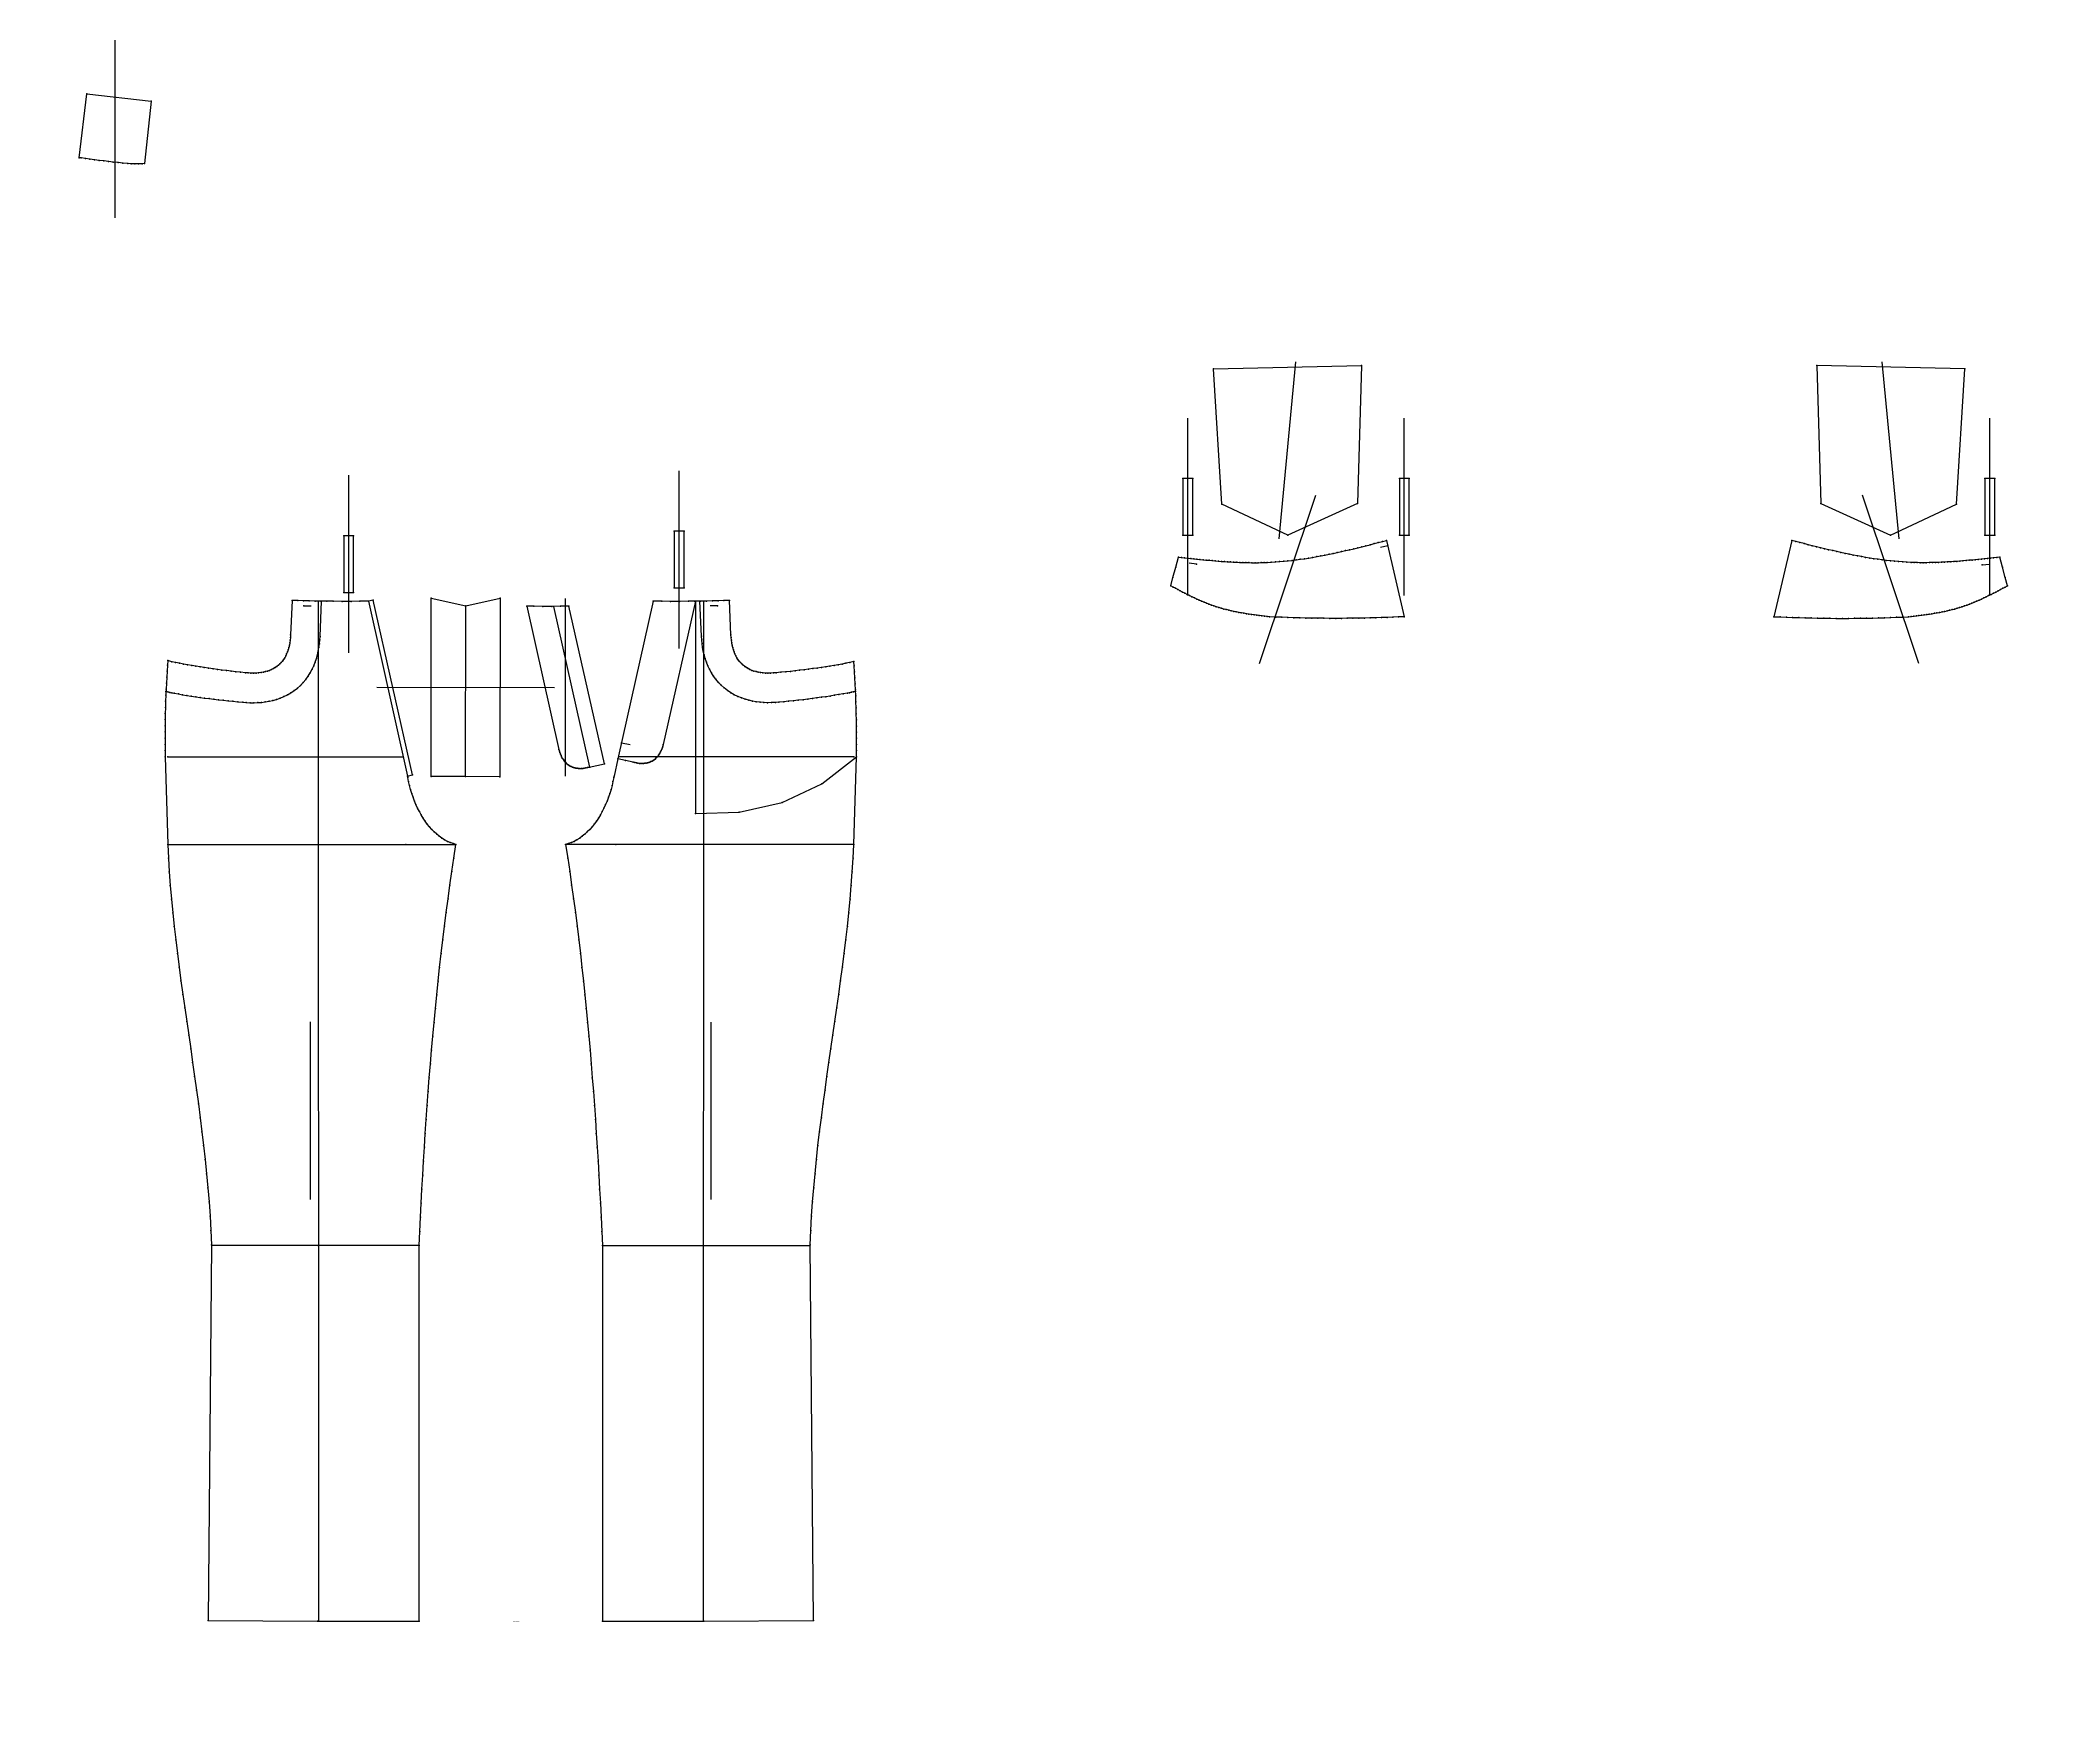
# Model space of a CAD drawing. Extents: x -479 to 1552, y -102 to 1602.
import ezdxf

# ---------------------------------------------------------------- set-up
doc = ezdxf.new("R2010")
doc.units = 0

# ---------------------------------------------------------------- blocks, each defined once
blk = doc.blocks.new('Pattern2D_5036_M')
at = {"layer": '1'}
blk.add_lwpolyline([(1414.69751, 1017.883789), (1417.323486, 1018.213867), (1419.948486, 1018.546021), (1422.571777, 1018.882385), (1425.192749, 1019.225098), (1427.810791, 1019.576416), (1430.425171, 1019.938416), (1433.035278, 1020.313293), (1435.640381, 1020.703247), (1438.23999, 1021.110413), (1440.833252, 1021.536926), (1443.419678, 1021.985046), (1445.998535, 1022.456848), (1448.569092, 1022.954529), (1451.130859, 1023.480225), (1453.682983, 1024.036133), (1456.224976, 1024.624512), (1458.756104, 1025.247314), (1461.275635, 1025.906982), (1463.783081, 1026.605347), (1466.27771, 1027.344849), (1468.758789, 1028.127563), (1471.279541, 1028.973389), (1473.785522, 1029.86377), (1476.277588, 1030.796509), (1478.756836, 1031.768799), (1481.223755, 1032.778442), (1483.679443, 1033.822876), (1486.124634, 1034.899536), (1488.560181, 1036.005981), (1490.986816, 1037.139771), (1493.405518, 1038.298462), (1495.817139, 1039.479614), (1498.222412, 1040.680542), (1500.622192, 1041.899048), (1503.017334, 1043.132446), (1505.408691, 1044.378418), (1507.797119, 1045.634399), (1510.18335, 1046.897827), (1512.568359, 1048.166504), (1514.952881, 1049.437622), (1512.706787, 1057.973145), (1509.93457, 1068.223389), (1507.067627, 1078.537598), (1503.958008, 1078.192139), (1500.848755, 1077.847778), (1497.739868, 1077.505737), (1494.63147, 1077.166992), (1491.52356, 1076.832764), (1488.41626, 1076.504272), (1485.309448, 1076.182373), (1482.203369, 1075.86853), (1479.0979, 1075.563599), (1475.993164, 1075.268921), (1472.889282, 1074.985474), (1469.786255, 1074.714478), (1466.68396, 1074.457031), (1463.582764, 1074.214233), (1460.482422, 1073.987305), (1457.383179, 1073.777344), (1454.284912, 1073.585327), (1451.187866, 1073.412598), (1448.091919, 1073.260254), (1444.99707, 1073.129272), (1441.903687, 1073.020874), (1438.811523, 1072.936279), (1435.720581, 1072.876465), (1432.631226, 1072.842651), (1429.543213, 1072.83606), (1426.456665, 1072.857544), (1423.371826, 1072.908569), (1420.288452, 1072.98999), (1417.206665, 1073.103027), (1413.001831, 1073.309692), (1408.800903, 1073.575317), (1404.603882, 1073.897827), (1400.410522, 1074.275024), (1396.220703, 1074.704834), (1392.03418, 1075.185181), (1387.85083, 1075.713989), (1383.670532, 1076.289185), (1379.493164, 1076.908447), (1375.318481, 1077.569824), (1371.146362, 1078.271362), (1366.976685, 1079.01062), (1362.809204, 1079.785767), (1358.643921, 1080.594604), (1354.480469, 1081.435059), (1350.318848, 1082.304932), (1346.158813, 1083.202148), (1342.000244, 1084.124634), (1337.843018, 1085.070435), (1333.68689, 1086.037109), (1329.531738, 1087.022827), (1325.377441, 1088.025391), (1321.223877, 1089.042725), (1317.070801, 1090.072754), (1312.918091, 1091.113281), (1308.765503, 1092.162231), (1304.613037, 1093.217529), (1300.460449, 1094.276978), (1296.307617, 1095.338623), (1278.221924, 1018.051392), (1284.532593, 1017.828613), (1290.841797, 1017.609436), (1297.150024, 1017.397583), (1303.45752, 1017.196655), (1309.764526, 1017.010254), (1316.071411, 1016.842163), (1322.378418, 1016.695923), (1328.686035, 1016.575195), (1334.994263, 1016.483643), (1341.303711, 1016.424866), (1347.614502, 1016.402588), (1353.715088, 1016.41803), (1359.814331, 1016.467468), (1365.912598, 1016.547607), (1372.010132, 1016.655029), (1378.1073, 1016.786255), (1384.204224, 1016.937988), (1390.301392, 1017.106689), (1396.399048, 1017.289063), (1402.497437, 1017.481628), (1408.596802, 1017.680969)], close=True, dxfattribs=at)
at = {"layer": '2'}
for p in [(1296.307617, 1095.338623), (1507.067627, 1078.537598), (1489.146729, 1070.536987), (1514.952881, 1049.437622), (1278.221924, 1018.051392), (1414.69751, 1017.883789)]:
    blk.add_point(p, dxfattribs=at)
at = {"layer": '3'}
for p in [(1300.460449, 1094.276978), (1304.613037, 1093.217529), (1308.765503, 1092.162231), (1312.918091, 1091.113281), (1317.070801, 1090.072754), (1321.223877, 1089.042725), (1325.377441, 1088.025391), (1329.531738, 1087.022827), (1333.68689, 1086.037109), (1337.843018, 1085.070435), (1342.000244, 1084.124634), (1346.158813, 1083.202148), (1350.318848, 1082.304932), (1354.480469, 1081.435059), (1358.643921, 1080.594604), (1362.809204, 1079.785767), (1366.976685, 1079.01062), (1371.146362, 1078.271362), (1375.318481, 1077.569824), (1379.493164, 1076.908447), (1383.670532, 1076.289185), (1488.41626, 1076.504272), (1491.52356, 1076.832764), (1494.63147, 1077.166992), (1497.739868, 1077.505737), (1500.848755, 1077.847778), (1503.958008, 1078.192139), (1387.85083, 1075.713989), (1392.03418, 1075.185181), (1396.220703, 1074.704834), (1400.410522, 1074.275024), (1404.603882, 1073.897827), (1408.800903, 1073.575317), (1413.001831, 1073.309692), (1417.206665, 1073.103027), (1420.288452, 1072.98999), (1423.371826, 1072.908569), (1426.456665, 1072.857544), (1429.543213, 1072.83606), (1432.631226, 1072.842651), (1435.720581, 1072.876465), (1438.811523, 1072.936279), (1441.903687, 1073.020874), (1444.99707, 1073.129272), (1448.091919, 1073.260254), (1451.187866, 1073.412598), (1454.284912, 1073.585327), (1457.383179, 1073.777344), (1460.482422, 1073.987305), (1463.582764, 1074.214233), (1466.68396, 1074.457031), (1469.786255, 1074.714478), (1472.889282, 1074.985474), (1475.993164, 1075.268921), (1479.0979, 1075.563599), (1482.203369, 1075.86853), (1485.309448, 1076.182373), (1509.93457, 1068.223389), (1512.706787, 1057.973145), (1488.560181, 1036.005981), (1490.986816, 1037.139771), (1493.405518, 1038.298462), (1495.817139, 1039.479614), (1498.222412, 1040.680542), (1500.622192, 1041.899048), (1503.017334, 1043.132446), (1505.408691, 1044.378418), (1507.797119, 1045.634399), (1510.18335, 1046.897827), (1512.568359, 1048.166504), (1284.532593, 1017.828613), (1290.841797, 1017.609436), (1297.150024, 1017.397583), (1303.45752, 1017.196655), (1309.764526, 1017.010254), (1316.071411, 1016.842163), (1322.378418, 1016.695923), (1328.686035, 1016.575195), (1334.994263, 1016.483643), (1341.303711, 1016.424866), (1347.614502, 1016.402588), (1353.715088, 1016.41803), (1359.814331, 1016.467468), (1365.912598, 1016.547607), (1372.010132, 1016.655029), (1378.1073, 1016.786255), (1384.204224, 1016.937988), (1390.301392, 1017.106689), (1396.399048, 1017.289063), (1402.497437, 1017.481628), (1408.596802, 1017.680969), (1417.323486, 1018.213867), (1419.948486, 1018.546021), (1422.571777, 1018.882385), (1425.192749, 1019.225098), (1427.810791, 1019.576416), (1430.425171, 1019.938416), (1433.035278, 1020.313293), (1435.640381, 1020.703247), (1438.23999, 1021.110413), (1440.833252, 1021.536926), (1443.419678, 1021.985046), (1445.998535, 1022.456848), (1448.569092, 1022.954529), (1451.130859, 1023.480225), (1453.682983, 1024.036133), (1456.224976, 1024.624512), (1458.756104, 1025.247314), (1461.275635, 1025.906982), (1463.783081, 1026.605347), (1466.27771, 1027.344849), (1468.758789, 1028.127563), (1471.279541, 1028.973389), (1473.785522, 1029.86377), (1476.277588, 1030.796509), (1478.756836, 1031.768799), (1481.223755, 1032.778442), (1483.679443, 1033.822876), (1486.124634, 1034.899536)]:
    blk.add_point(p, dxfattribs=at)
at = {"layer": '7'}
blk.add_line((1425.136841, 970.518799), (1368.037964, 1141.222412), dxfattribs=at)
at = {"layer": '8'}
blk.add_lwpolyline([(1489.146729, 1070.536987), (1496.587402, 1071.478638)], dxfattribs=at)
blk = doc.blocks.new('Pattern2D_2093475_M')
at = {"layer": '1'}
blk.add_lwpolyline([(14.425079, 1028.709229), (46.96167, 883.612793), (47.425476, 881.98175), (47.931335, 880.422607), (48.479218, 878.935425), (49.069153, 877.520203), (49.701126, 876.17688), (50.375137, 874.905396), (51.091202, 873.705933), (51.849304, 872.578369), (52.649445, 871.522705), (53.491623, 870.539063), (54.375854, 869.627258), (55.302124, 868.787354), (56.270424, 868.01947), (57.280777, 867.323486), (58.333176, 866.699341), (59.427612, 866.147217), (60.564087, 865.666992), (61.742607, 865.258667), (62.963165, 864.922302), (64.225769, 864.657837), (65.530418, 864.465332), (66.877106, 864.344727), (68.265839, 864.296021), (69.696609, 864.319336), (71.169418, 864.41449), (72.68428, 864.581604), (74.24118, 864.820618), (75.840118, 865.131592), (77.481094, 865.514465), (92.971405, 868.988037), (57.147949, 1028.742188), (48.496902, 1028.645508), (39.665314, 1028.596924), (30.632614, 1028.595703), (21.37822, 1028.641602)], close=True, dxfattribs=at)
at = {"layer": '2'}
for p in [(14.425079, 1028.709229), (21.37822, 1028.641602), (57.147949, 1028.742188), (46.96167, 883.612793), (77.481094, 865.514465), (78.334885, 865.705933), (92.971405, 868.988037)]:
    blk.add_point(p, dxfattribs=at)
at = {"layer": '3'}
for p in [(30.632614, 1028.595703), (39.665314, 1028.596924), (48.496902, 1028.645508), (47.425476, 881.98175), (47.931335, 880.422607), (48.479218, 878.935425), (49.069153, 877.520203), (49.701126, 876.17688), (50.375137, 874.905396), (51.091202, 873.705933), (51.849304, 872.578369), (52.649445, 871.522705), (53.491623, 870.539063), (54.375854, 869.627258), (55.302124, 868.787354), (56.270424, 868.01947), (57.280777, 867.323486), (58.333176, 866.699341), (59.427612, 866.147217), (60.564087, 865.666992), (61.742607, 865.258667), (62.963165, 864.922302), (64.225769, 864.657837), (65.530418, 864.465332), (66.877106, 864.344727), (68.265839, 864.296021), (69.696609, 864.319336), (71.169418, 864.41449), (72.68428, 864.581604), (74.24118, 864.820618), (75.840118, 865.131592)]:
    blk.add_point(p, dxfattribs=at)
at = {"layer": '7'}
blk.add_line((53.698242, 856.519104), (53.698242, 1036.519043), dxfattribs=at)
at = {"layer": '8'}
blk.add_lwpolyline([(78.334885, 865.705933), (41.805405, 1028.608643)], dxfattribs=at)
blk = doc.blocks.new('Pattern2D_2097774_M')
at = {"layer": '1'}
blk.add_lwpolyline([(-82.683167, 856.089722), (-82.382996, 1037.064453), (-47.471359, 1028.989746), (-12.533127, 1036.948608), (-12.833298, 855.973877), (-47.75824, 856.031799)], close=True, dxfattribs=at)
at = {"layer": '2'}
for p in [(-82.382996, 1037.064453), (-12.533127, 1036.948608), (-47.471359, 1028.989746), (-82.683167, 856.089722), (-47.75824, 856.031799), (-47.75824, 856.031799), (-12.833298, 855.973877)]:
    blk.add_point(p, dxfattribs=at)
at = {"layer": '7'}
blk.add_line((-137.608032, 946.668213), (42.391731, 946.370117), dxfattribs=at)
at = {"layer": '8'}
blk.add_lwpolyline([(-47.75824, 856.031799), (-47.471359, 1028.989624)], dxfattribs=at)
blk = doc.blocks.new('Pattern2D_5029_M')
at = {"layer": '1'}
blk.add_lwpolyline([(264.300598, 961.098206), (261.50647, 960.975098), (258.806061, 960.956116), (256.199341, 961.04126), (253.686295, 961.230469), (251.266937, 961.523804), (248.941284, 961.921265), (246.709305, 962.422729), (244.571014, 963.02832), (242.526413, 963.738159), (240.5755, 964.552002), (238.718262, 965.469849), (236.954727, 966.492004), (235.284866, 967.618042), (233.70871, 968.848328), (232.226227, 970.182739), (230.837433, 971.621216), (229.542328, 973.163757), (228.340912, 974.810425), (227.233185, 976.561157), (226.219147, 978.416016), (225.298798, 980.375), (224.472137, 982.43811), (223.739151, 984.605286), (223.099854, 986.876587), (222.55426, 989.251953), (222.102341, 991.731445), (221.74411, 994.315063), (221.479584, 997.002747), (221.308716, 999.794556), (219.787216, 1034.686279), (214.070618, 1034.462891), (208.293213, 1034.26709), (202.44928, 1034.098389), (196.533142, 1033.957764), (190.539093, 1033.844482), (184.461441, 1033.759033), (178.294479, 1033.701416), (169.040085, 1033.655518), (160.007385, 1033.656738), (151.175797, 1033.705322), (142.524734, 1033.802002), (106.701279, 874.047852), (102.78949, 856.603333), (102.553238, 855.150513), (101.742081, 851.029419), (100.799942, 846.95752), (99.730209, 842.943604), (98.536102, 838.996216), (97.221054, 835.124023), (95.788422, 831.335632), (94.241501, 827.639648), (92.583649, 824.044739), (90.818222, 820.559448), (88.948532, 817.192505), (86.977936, 813.952637), (84.909775, 810.848145), (82.747421, 807.887939), (80.494125, 805.080566), (78.153351, 802.43457), (75.728348, 799.95874), (73.222473, 797.661621), (70.639084, 795.551819), (67.981537, 793.637939), (65.253189, 791.928711), (62.457291, 790.432617), (59.597321, 789.158447), (56.676498, 788.114746), (53.698212, 787.310059), (55.821198, 773.533447), (57.869904, 759.741516), (59.845978, 745.934143), (61.750977, 732.111084), (63.586548, 718.272095), (65.354294, 704.417175), (67.055786, 690.545898), (68.692673, 676.658264), (70.266434, 662.754089), (71.778748, 648.833008), (73.231262, 634.894897), (74.625458, 620.939697), (75.963028, 606.967041), (77.245514, 592.976868), (78.474548, 578.968872), (79.651718, 564.942932), (80.778549, 550.898926), (81.85672, 536.836487), (82.887787, 522.755554), (83.873337, 508.655853), (84.815018, 494.537323), (85.714325, 480.399658), (86.572922, 466.242615), (87.392395, 452.066193), (88.174286, 437.870056), (88.920242, 423.654053), (89.631805, 409.41803), (90.310623, 395.161682), (90.95816, 380.884949), (90.959198, 0.033752), (193.956177, 0), (304.953522, 0.904236), (301.46344, 381.443787), (302.120667, 396.03302), (302.963806, 410.545105), (303.979156, 424.983856), (305.152924, 439.353149), (306.471375, 453.656738), (307.920837, 467.898499), (309.487427, 482.082306), (311.157532, 496.211945), (312.917419, 510.29126), (314.753265, 524.324097), (316.651337, 538.31427), (318.597961, 552.265625), (320.579346, 566.181946), (322.581726, 580.067139), (324.591461, 593.925049), (326.594727, 607.759521), (328.577759, 621.57428), (330.526917, 635.373169), (332.428375, 649.160156), (334.268402, 662.939026), (336.033325, 676.713501), (337.70929, 690.487549), (339.282715, 704.265015), (340.739685, 718.049561), (342.066559, 731.845154), (343.249603, 745.65564), (344.275024, 759.484802), (345.129089, 773.336487), (345.798126, 787.2146), (348.367218, 876.114502), (348.467773, 882.374268), (348.530823, 888.620239), (348.556671, 894.851318), (348.545776, 901.066772), (348.498596, 907.265686), (348.415588, 913.447388), (348.297119, 919.610596), (348.143616, 925.754639), (347.955566, 931.878845), (347.733215, 937.981995), (347.477234, 944.063354), (347.187866, 950.122192), (346.865601, 956.157349), (346.510803, 962.168091), (346.123962, 968.153564), (345.798126, 972.793213), (341.772766, 971.678955), (337.834625, 970.904785), (333.852112, 970.154358), (329.808533, 969.424561), (325.711121, 968.716003), (321.56073, 968.028809), (317.346008, 967.361328), (313.080444, 966.715088), (308.751465, 966.088379), (304.363892, 965.481812), (299.914673, 964.894836), (295.404755, 964.327454), (290.832855, 963.779846), (286.199951, 963.251831), (281.505066, 962.743652), (276.737122, 962.253845), (271.913452, 961.784546), (267.032227, 961.335449)], close=True, dxfattribs=at)
at = {"layer": '2'}
for p in [(142.524734, 1033.802002), (178.294479, 1033.701416), (185.247849, 1033.770142), (185.247849, 1033.770142), (193.478928, 1033.907959), (207.66452, 1029.060791), (219.787216, 1034.686279), (191.376633, 998.226135), (221.308716, 999.794556), (264.300598, 961.098206), (345.798126, 972.793213), (347.552734, 942.269531), (106.701279, 874.047852), (110.380417, 890.454895), (152.711029, 888.672607), (345.827209, 876.114502), (345.827209, 876.114502), (348.367218, 876.114502), (102.78949, 856.603333), (313.391235, 848.669861), (185.247849, 818.595947), (229.720947, 820.118835), (273.120422, 829.838013), (53.698212, 787.310059), (104.498184, 787.293457), (345.798126, 787.2146), (345.798126, 787.2146), (345.798126, 787.2146), (90.957581, 380.89801), (90.95816, 380.884949), (193.265182, 380.864502), (301.46344, 381.443787), (90.959198, 0.033752), (193.956177, 0), (304.953522, 0.904236)]:
    blk.add_point(p, dxfattribs=at)
at = {"layer": '3'}
for p in [(151.175797, 1033.705322), (160.007385, 1033.656738), (169.040085, 1033.655518), (184.461441, 1033.759033), (190.539093, 1033.844482), (196.533142, 1033.957764), (202.44928, 1034.098389), (208.293213, 1034.26709), (214.070618, 1034.462891), (221.479584, 997.002747), (191.597412, 994.61853), (191.974487, 990.787476), (192.501862, 986.984009), (193.190308, 983.206787), (194.05159, 979.457031), (195.098511, 975.737549), (221.74411, 994.315063), (222.102341, 991.731445), (222.55426, 989.251953), (223.099854, 986.876587), (223.739151, 984.605286), (224.472137, 982.43811), (225.298798, 980.375), (226.219147, 978.416016), (227.233185, 976.561157), (228.340912, 974.810425), (196.34404, 972.054932), (197.801147, 968.418457), (199.481186, 964.842529), (201.3936, 961.34436), (203.543411, 957.946533), (205.931412, 954.673523), (229.542328, 973.163757), (230.837433, 971.621216), (232.226227, 970.182739), (233.70871, 968.848328), (235.284866, 967.618042), (236.954727, 966.492004), (238.718262, 965.469849), (240.5755, 964.552002), (242.526413, 963.738159), (244.571014, 963.02832), (246.709305, 962.422729), (248.941284, 961.921265), (251.266937, 961.523804), (253.686295, 961.230469), (256.199341, 961.04126), (258.806061, 960.956116), (261.50647, 960.975098), (267.032227, 961.335449), (271.913452, 961.784546), (276.737122, 962.253845), (281.505066, 962.743652), (286.199951, 963.251831), (290.832855, 963.779846), (295.404755, 964.327454), (299.914673, 964.894836), (304.363892, 965.481812), (308.751465, 966.088379), (313.080444, 966.715088), (317.346008, 967.361328), (321.56073, 968.028809), (325.711121, 968.716003), (329.808533, 969.424561), (333.852112, 970.154358), (337.834625, 970.904785), (341.772766, 971.678955), (346.123962, 968.153564), (346.510803, 962.168091), (346.865601, 956.157349), (208.552231, 951.552002), (211.393524, 948.609009), (214.438568, 945.868164), (217.663895, 943.350708), (221.042648, 941.072205), (224.548218, 939.040405), (228.153442, 937.258667), (231.831924, 935.72406), (235.565628, 934.427979), (299.058899, 934.578918), (303.747345, 935.168762), (308.375793, 935.779419), (312.951904, 936.412048), (317.467773, 937.065796), (321.93161, 937.742065), (326.354919, 938.442566), (330.710022, 939.163635), (335.025604, 939.909912), (339.289948, 940.679565), (341.468445, 941.090088), (343.498596, 941.472656), (345.525665, 941.871094), (347.187866, 950.122192), (347.477234, 944.063354), (347.733215, 937.981995), (239.334641, 933.360474), (243.12706, 932.508362), (246.936676, 931.8573), (250.756393, 931.394287), (254.583527, 931.106079), (258.42157, 930.980713), (262.271912, 931.007751), (266.257019, 931.18335), (269.705292, 931.482788), (274.738403, 931.945923), (279.720215, 932.430542), (284.647644, 932.936707), (289.507813, 933.46283), (294.310608, 934.010193), (347.955566, 931.878845), (348.143616, 925.754639), (348.297119, 919.610596), (348.415588, 913.447388), (348.498596, 907.265686), (348.545776, 901.066772), (348.556671, 894.851318), (144.370575, 873.84729), (145.29686, 874.687012), (146.181076, 875.598877), (147.023254, 876.582581), (147.823395, 877.638184), (148.581497, 878.765747), (149.297546, 879.965271), (149.971573, 881.236633), (150.603546, 882.579956), (151.193481, 883.995239), (151.741364, 885.482483), (152.247223, 887.041626), (348.467773, 882.374268), (348.530823, 888.620239), (102.553238, 855.150513), (114.456337, 872.354858), (122.191605, 870.574341), (123.832581, 870.191467), (125.431534, 869.880493), (126.988419, 869.641479), (128.503281, 869.474365), (129.976089, 869.37915), (131.40686, 869.355896), (132.795593, 869.404541), (134.142288, 869.525146), (135.44693, 869.717712), (136.709534, 869.982178), (137.930099, 870.318481), (139.108612, 870.726868), (140.245087, 871.207031), (141.339523, 871.759216), (142.391922, 872.383301), (143.402283, 873.079346), (97.221054, 835.124023), (98.536102, 838.996216), (99.730209, 842.943604), (100.799942, 846.95752), (101.742081, 851.029419), (86.977936, 813.952637), (88.948532, 817.192505), (90.818222, 820.559448), (92.583649, 824.044739), (94.241501, 827.639648), (95.788422, 831.335632), (67.981537, 793.637939), (70.639084, 795.551819), (73.222473, 797.661621), (75.728348, 799.95874), (78.153351, 802.43457), (80.494125, 805.080566), (82.747421, 807.887939), (84.909775, 810.848145), (55.821198, 773.533447), (56.676498, 788.114746), (59.597321, 789.158447), (62.457291, 790.432617), (65.253189, 791.928711), (345.129089, 773.336487), (57.869904, 759.741516), (344.275024, 759.484802), (59.845978, 745.934143), (61.750977, 732.111084), (342.066559, 731.845154), (343.249603, 745.65564), (63.586548, 718.272095), (340.739685, 718.049561), (65.354294, 704.417175), (67.055786, 690.545898), (337.70929, 690.487549), (339.282715, 704.265015), (68.692673, 676.658264), (336.033325, 676.713501), (70.266434, 662.754089), (334.268402, 662.939026), (71.778748, 648.833008), (73.231262, 634.894897), (330.526917, 635.373169), (332.428375, 649.160156), (74.625458, 620.939697), (328.577759, 621.57428), (75.963028, 606.967041), (77.245514, 592.976868), (324.591461, 593.925049), (326.594727, 607.759521), (78.474548, 578.968872), (322.581726, 580.067139), (79.651718, 564.942932), (80.778549, 550.898926), (318.597961, 552.265625), (320.579346, 566.181946), (81.85672, 536.836487), (316.651337, 538.31427), (82.887787, 522.755554), (83.873337, 508.655853), (312.917419, 510.29126), (314.753265, 524.324097), (84.815018, 494.537323), (311.157532, 496.211945), (85.714325, 480.399658), (307.920837, 467.898499), (309.487427, 482.082306), (86.572922, 466.242615), (87.392395, 452.066193), (306.471375, 453.656738), (88.174286, 437.870056), (305.152924, 439.353149), (88.920242, 423.654053), (89.631805, 409.41803), (302.963806, 410.545105), (303.979156, 424.983856), (90.310623, 395.161682), (302.120667, 396.03302)]:
    blk.add_point(p, dxfattribs=at)
at = {"layer": '7'}
blk.add_line((201.097977, 427.34314), (201.156906, 607.34314), dxfattribs=at)
at = {"layer": '8'}
for points in [[(185.247849, 1033.770142), (152.711029, 888.672607), (152.247223, 887.041626), (151.741364, 885.482483), (151.193481, 883.995239), (150.603546, 882.579956), (149.971573, 881.236633), (149.297546, 879.965271), (148.581497, 878.765747), (147.823395, 877.638184), (147.023254, 876.582581), (146.181076, 875.598877), (145.29686, 874.687012), (144.370575, 873.84729), (143.402283, 873.079346), (142.391922, 872.383301), (141.339523, 871.759216), (140.245087, 871.207031), (139.108612, 870.726868), (137.930099, 870.318481), (136.709534, 869.982178), (135.44693, 869.717712), (134.142288, 869.525146), (132.795593, 869.404541), (131.40686, 869.355896), (129.976089, 869.37915), (128.503281, 869.474365), (126.988419, 869.641479), (125.431534, 869.880493), (123.832581, 870.191467), (122.191605, 870.574341), (114.456337, 872.354858), (106.701279, 874.047852)], [(185.247849, 1033.770142), (185.247849, 818.595947), (229.720947, 820.118835), (273.120422, 829.838013), (313.391235, 848.669861), (348.367218, 876.114502)], [(347.552734, 942.269531), (345.525665, 941.871094), (343.498596, 941.472656), (341.468445, 941.090088), (339.289948, 940.679565), (335.025604, 939.909912), (330.710022, 939.163635), (326.354919, 938.442566), (321.93161, 937.742065), (317.467773, 937.065796), (312.951904, 936.412048), (308.375793, 935.779419), (303.747345, 935.168762), (299.058899, 934.578918), (294.310608, 934.010193), (289.507813, 933.46283), (284.647644, 932.936707), (279.720215, 932.430542), (274.738403, 931.945923), (269.705292, 931.482788), (266.257019, 931.18335), (262.271912, 931.007751), (258.42157, 930.980713), (254.583527, 931.106079), (250.756393, 931.394287), (246.936676, 931.8573), (243.12706, 932.508362), (239.334641, 933.360474), (235.565628, 934.427979), (231.831924, 935.72406), (228.153442, 937.258667), (224.548218, 939.040405), (221.042648, 941.072205), (217.663895, 943.350708), (214.438568, 945.868164), (211.393524, 948.609009), (208.552231, 951.552002), (205.931412, 954.673523), (203.543411, 957.946533), (201.3936, 961.34436), (199.481186, 964.842529), (197.801147, 968.418457), (196.34404, 972.054932), (195.098511, 975.737549), (194.05159, 979.457031), (193.190308, 983.206787), (192.501862, 986.984009), (191.974487, 990.787476), (191.597412, 994.61853), (191.376633, 998.226135), (189.825745, 1033.834473)], [(193.478928, 1033.907959), (193.140518, 0.000305)], [(207.66452, 1029.060791), (200.164536, 1029.042725)], [(345.827209, 876.114502), (107.182236, 876.192627)], [(345.827209, 876.114502), (107.182236, 876.192627)], [(110.380417, 890.454895), (119.172852, 888.672607)], [(345.798126, 787.2146), (53.698212, 787.310059)], [(345.798126, 787.2146), (104.498184, 787.293457), (53.698212, 787.310059)], [(90.957581, 380.89801), (193.265182, 380.864502), (301.469055, 380.829041)]]:
    blk.add_lwpolyline(points, dxfattribs=at)
blk = doc.blocks.new('Pattern2D_5030_M')
at = {"layer": '1'}
blk.add_lwpolyline([(-349.465729, 973.625671), (-349.791534, 968.945923), (-350.178436, 962.908752), (-350.533234, 956.84613), (-350.855438, 950.758911), (-351.144806, 944.647888), (-351.400848, 938.51416), (-351.623199, 932.358398), (-351.811249, 926.181519), (-351.964752, 919.984558), (-352.083221, 913.768311), (-352.166168, 907.533447), (-352.213348, 901.281189), (-352.224274, 895.012329), (-352.198395, 888.727661), (-352.135406, 882.427979), (-352.034821, 876.114441), (-349.465729, 787.214478), (-348.796722, 773.336365), (-347.942657, 759.484741), (-346.917206, 745.655518), (-345.734161, 731.845093), (-344.407257, 718.049438), (-342.950287, 704.264893), (-341.376862, 690.487427), (-339.700897, 676.713379), (-337.936005, 662.938904), (-336.095978, 649.160095), (-334.194489, 635.373108), (-332.245392, 621.574158), (-330.262299, 607.759399), (-328.259064, 593.924988), (-326.249359, 580.067078), (-324.246918, 566.181885), (-322.265533, 552.265503), (-320.318939, 538.314148), (-318.420868, 524.323975), (-316.584991, 510.291168), (-314.825165, 496.211884), (-313.155029, 482.082245), (-311.588409, 467.898438), (-310.138977, 453.656647), (-308.820526, 439.353058), (-307.646759, 424.983765), (-306.631409, 410.545013), (-305.788239, 396.032959), (-305.131012, 381.443665), (-308.621124, 0.904236), (-197.623749, 0.000061), (-94.626801, 0.033752), (-94.625763, 380.884888), (-93.97821, 395.161621), (-93.299408, 409.417938), (-92.58783, 423.653992), (-91.841888, 437.869965), (-91.059967, 452.066101), (-90.240509, 466.242554), (-89.381897, 480.399567), (-88.482605, 494.537231), (-87.540924, 508.655762), (-86.555389, 522.755432), (-85.524292, 536.836426), (-84.446136, 550.898804), (-83.319305, 564.942871), (-82.14212, 578.968811), (-80.913086, 592.976807), (-79.630615, 606.96698), (-78.29303, 620.939575), (-76.898834, 634.894836), (-75.44632, 648.832886), (-73.934021, 662.754028), (-72.36026, 676.658203), (-70.723358, 690.545837), (-69.021881, 704.417114), (-67.25412, 718.271973), (-65.418549, 732.110962), (-63.51358, 745.934082), (-61.537491, 759.741455), (-59.488785, 773.533386), (-57.365829, 787.309998), (-60.344086, 788.114624), (-63.264923, 789.158386), (-66.124878, 790.432556), (-68.920776, 791.92865), (-71.649139, 793.637878), (-74.306671, 795.551758), (-76.890045, 797.66156), (-79.395935, 799.958679), (-81.820953, 802.434509), (-84.161713, 805.080505), (-86.415009, 807.887878), (-88.577362, 810.848083), (-90.645508, 813.952515), (-92.616119, 817.192444), (-94.485809, 820.559387), (-96.251251, 824.044678), (-97.909088, 827.639587), (-99.456024, 831.335571), (-100.888641, 835.123962), (-102.203705, 838.996155), (-103.397797, 842.943542), (-104.467529, 846.957458), (-105.409668, 851.029358), (-106.220825, 855.150452), (-106.457123, 856.603271), (-101.600708, 857.797607), (-141.313538, 1034.895996), (-146.192352, 1033.802002), (-154.843384, 1033.7052), (-163.674957, 1033.656738), (-172.707672, 1033.655518), (-181.962097, 1033.701294), (-188.129028, 1033.759033), (-194.206696, 1033.844482), (-200.200745, 1033.95752), (-206.116882, 1034.098511), (-211.960785, 1034.266846), (-217.73822, 1034.462891), (-223.454803, 1034.686279), (-224.976288, 999.794495), (-225.147125, 997.002686), (-225.411682, 994.315002), (-225.769928, 991.731384), (-226.221832, 989.251892), (-226.767426, 986.876465), (-227.406738, 984.605225), (-228.139709, 982.438049), (-228.96637, 980.374939), (-229.886719, 978.416016), (-230.900787, 976.561096), (-232.008484, 974.810364), (-233.20993, 973.163696), (-234.505035, 971.621155), (-235.893799, 970.182617), (-237.376312, 968.848328), (-238.952454, 967.618042), (-240.622314, 966.491943), (-242.385864, 965.469849), (-244.243073, 964.551941), (-246.194, 963.738037), (-248.238617, 963.02832), (-250.376892, 962.422729), (-252.608887, 961.921204), (-254.93454, 961.523743), (-257.353912, 961.230408), (-259.866943, 961.041199), (-262.473663, 960.956055), (-265.174103, 960.975098), (-267.968201, 961.098145), (-270.699829, 961.363037), (-275.581024, 961.861694), (-280.404694, 962.379883), (-285.172638, 962.918091), (-289.867523, 963.47406), (-294.500458, 964.049133), (-299.072357, 964.64325), (-303.582245, 965.256531), (-308.031464, 965.888855), (-312.419067, 966.540161), (-316.748047, 967.21106), (-321.01358, 967.900879), (-325.228363, 968.611511), (-329.378693, 969.341125), (-333.476105, 970.091675), (-337.519684, 970.863037), (-341.502228, 971.65448), (-345.440399, 972.469116)], close=True, dxfattribs=at)
at = {"layer": '2'}
for p in [(-223.454803, 1034.686279), (-211.50412, 1028.980591), (-197.146545, 1033.907837), (-181.962097, 1033.701294), (-146.192352, 1033.802002), (-146.192322, 1033.802002), (-141.313538, 1034.895996), (-224.976288, 999.794495), (-195.082397, 998.161743), (-349.465729, 973.625671), (-267.968201, 961.098145), (-351.258575, 942.205139), (-352.034821, 876.114441), (-349.494781, 876.114441), (-349.494781, 876.114441), (-106.457123, 856.603271), (-101.600708, 857.797607), (-349.465729, 787.214478), (-349.465729, 787.214478), (-349.465729, 787.214478), (-108.165771, 787.293396), (-57.365829, 787.309998), (-305.131012, 381.443665), (-196.93277, 380.86441), (-94.625763, 380.884888), (-94.625153, 380.897888), (-308.621124, 0.904236), (-197.623749, 0.000061), (-94.626801, 0.033752)]:
    blk.add_point(p, dxfattribs=at)
at = {"layer": '3'}
for p in [(-217.73822, 1034.462891), (-211.960785, 1034.266846), (-206.116882, 1034.098511), (-200.200745, 1033.95752), (-194.206696, 1033.844482), (-188.129028, 1033.759033), (-172.707672, 1033.655518), (-163.674957, 1033.656738), (-154.843384, 1033.7052), (-225.147125, 997.002686), (-232.008484, 974.810364), (-230.900787, 976.561096), (-229.886719, 978.416016), (-228.96637, 980.374939), (-228.139709, 982.438049), (-227.406738, 984.605225), (-226.767426, 986.876465), (-226.221832, 989.251892), (-225.769928, 991.731384), (-225.411682, 994.315002), (-198.80426, 975.673157), (-197.757355, 979.392639), (-196.896057, 983.142334), (-196.207642, 986.919556), (-195.680237, 990.723083), (-195.303162, 994.554077), (-350.533234, 956.84613), (-350.178436, 962.908752), (-349.791534, 968.945923), (-345.440399, 972.469116), (-341.502228, 971.65448), (-337.519684, 970.863037), (-333.476105, 970.091675), (-329.378693, 969.341125), (-325.228363, 968.611511), (-321.01358, 967.900879), (-316.748047, 967.21106), (-312.419067, 966.540161), (-308.031464, 965.888855), (-303.582245, 965.256531), (-299.072357, 964.64325), (-294.500458, 964.049133), (-289.867523, 963.47406), (-285.172638, 962.918091), (-280.404694, 962.379883), (-275.581024, 961.861694), (-270.699829, 961.363037), (-265.174103, 960.975098), (-262.473663, 960.956055), (-259.866943, 961.041199), (-257.353912, 961.230408), (-254.93454, 961.523743), (-252.608887, 961.921204), (-250.376892, 962.422729), (-248.238617, 963.02832), (-246.194, 963.738037), (-244.243073, 964.551941), (-242.385864, 965.469849), (-240.622314, 966.491943), (-238.952454, 967.618042), (-237.376312, 968.848328), (-235.893799, 970.182617), (-234.505035, 971.621155), (-233.20993, 973.163696), (-209.637177, 954.609131), (-207.249176, 957.882141), (-205.099365, 961.279907), (-203.186951, 964.778137), (-201.506927, 968.354065), (-200.049805, 971.99054), (-351.400848, 938.51416), (-351.144806, 944.647888), (-350.855438, 950.758911), (-349.231476, 941.806641), (-347.204376, 941.408203), (-345.174225, 941.025635), (-342.995758, 940.615112), (-338.731354, 939.845459), (-334.415802, 939.099243), (-330.060699, 938.378174), (-325.63736, 937.677612), (-321.173492, 937.001404), (-316.657684, 936.347656), (-312.081543, 935.715027), (-307.453125, 935.10437), (-302.764679, 934.514526), (-239.271393, 934.363525), (-235.537689, 935.659668), (-231.859222, 937.194214), (-228.253998, 938.975952), (-224.748413, 941.007813), (-221.369659, 943.286255), (-218.144348, 945.803772), (-215.099304, 948.544617), (-212.257996, 951.487549), (-351.964752, 919.984558), (-351.811249, 926.181519), (-351.623199, 932.358398), (-298.016388, 933.945801), (-293.213593, 933.398438), (-288.353394, 932.872314), (-283.425964, 932.36615), (-278.444153, 931.88147), (-273.411072, 931.418335), (-269.962769, 931.118896), (-265.977692, 930.943359), (-262.12735, 930.91626), (-258.289307, 931.041626), (-254.462158, 931.329834), (-250.642456, 931.792908), (-246.832825, 932.44397), (-243.040405, 933.296082), (-352.224274, 895.012329), (-352.213348, 901.281189), (-352.166168, 907.533447), (-352.083221, 913.768311), (-352.198395, 888.727661), (-352.135406, 882.427979), (-106.220825, 855.150452), (-105.409668, 851.029358), (-104.467529, 846.957458), (-103.397797, 842.943542), (-102.203705, 838.996155), (-100.888641, 835.123962), (-99.456024, 831.335571), (-97.909088, 827.639587), (-96.251251, 824.044678), (-94.485809, 820.559387), (-92.616119, 817.192444), (-90.645508, 813.952515), (-88.577362, 810.848083), (-86.415009, 807.887878), (-84.161713, 805.080505), (-81.820953, 802.434509), (-79.395935, 799.958679), (-76.890045, 797.66156), (-74.306671, 795.551758), (-71.649139, 793.637878), (-348.796722, 773.336365), (-68.920776, 791.92865), (-66.124878, 790.432556), (-63.264923, 789.158386), (-60.344086, 788.114624), (-59.488785, 773.533386), (-347.942657, 759.484741), (-61.537491, 759.741455), (-346.917206, 745.655518), (-345.734161, 731.845093), (-65.418549, 732.110962), (-63.51358, 745.934082), (-344.407257, 718.049438), (-67.25412, 718.271973), (-342.950287, 704.264893), (-341.376862, 690.487427), (-70.723358, 690.545837), (-69.021881, 704.417114), (-339.700897, 676.713379), (-72.36026, 676.658203), (-337.936005, 662.938904), (-73.934021, 662.754028), (-336.095978, 649.160095), (-334.194489, 635.373108), (-76.898834, 634.894836), (-75.44632, 648.832886), (-332.245392, 621.574158), (-78.29303, 620.939575), (-330.262299, 607.759399), (-328.259064, 593.924988), (-80.913086, 592.976807), (-79.630615, 606.96698), (-326.249359, 580.067078), (-82.14212, 578.968811), (-324.246918, 566.181885), (-322.265533, 552.265503), (-84.446136, 550.898804), (-83.319305, 564.942871), (-320.318939, 538.314148), (-85.524292, 536.836426), (-318.420868, 524.323975), (-316.584991, 510.291168), (-87.540924, 508.655762), (-86.555389, 522.755432), (-314.825165, 496.211884), (-88.482605, 494.537231), (-313.155029, 482.082245), (-311.588409, 467.898438), (-89.381897, 480.399567), (-310.138977, 453.656647), (-91.059967, 452.066101), (-90.240509, 466.242554), (-308.820526, 439.353058), (-91.841888, 437.869965), (-307.646759, 424.983765), (-306.631409, 410.545013), (-93.299408, 409.417938), (-92.58783, 423.653992), (-305.788239, 396.032959), (-93.97821, 395.161621)]:
    blk.add_point(p, dxfattribs=at)
at = {"layer": '7'}
blk.add_line((-204.765564, 427.447998), (-204.824524, 607.447998), dxfattribs=at)
at = {"layer": '8'}
for points in [[(-351.258575, 942.205139), (-349.231476, 941.806641), (-347.204376, 941.408203), (-345.174225, 941.025635), (-342.995758, 940.615112), (-338.731354, 939.845459), (-334.415802, 939.099243), (-330.060699, 938.378174), (-325.63736, 937.677612), (-321.173492, 937.001404), (-316.657684, 936.347656), (-312.081543, 935.715027), (-307.453125, 935.10437), (-302.764679, 934.514526), (-298.016388, 933.945801), (-293.213593, 933.398438), (-288.353394, 932.872314), (-283.425964, 932.36615), (-278.444153, 931.88147), (-273.411072, 931.418335), (-269.962769, 931.118896), (-265.977692, 930.943359), (-262.12735, 930.91626), (-258.289307, 931.041626), (-254.462158, 931.329834), (-250.642456, 931.792908), (-246.832825, 932.44397), (-243.040405, 933.296082), (-239.271393, 934.363525), (-235.537689, 935.659668), (-231.859222, 937.194214), (-228.253998, 938.975952), (-224.748413, 941.007813), (-221.369659, 943.286255), (-218.144348, 945.803772), (-215.099304, 948.544617), (-212.257996, 951.487549), (-209.637177, 954.609131), (-207.249176, 957.882141), (-205.099365, 961.279907), (-203.186951, 964.778137), (-201.506927, 968.354065), (-200.049805, 971.99054), (-198.80426, 975.673157), (-197.757355, 979.392639), (-196.896057, 983.142334), (-196.207642, 986.919556), (-195.680237, 990.723083), (-195.303162, 994.554077), (-195.082397, 998.161743), (-193.531494, 1033.770142)], [(-211.50412, 1028.980591), (-204.004135, 1028.962524)], [(-197.146545, 1033.907837), (-196.808105, 0.000305)], [(-146.192322, 1033.802002), (-106.457092, 856.603271)], [(-349.494781, 876.114441), (-110.849823, 876.192566)], [(-349.494781, 876.114441), (-110.849823, 876.192566)], [(-349.465729, 787.214478), (-57.365829, 787.309998)], [(-349.465729, 787.214478), (-108.165771, 787.293396), (-57.365829, 787.309998)], [(-94.625153, 380.897888), (-196.93277, 380.86441), (-305.136658, 380.828979)]]:
    blk.add_lwpolyline(points, dxfattribs=at)
blk = doc.blocks.new('Pattern2D_2255919_M')
at = {"layer": '1'}
blk.add_lwpolyline([(-431.544891, 1548.027954), (-366.158783, 1540.687256), (-372.899567, 1477.267822), (-375.492554, 1477.07251), (-379.119904, 1476.953979), (-382.777069, 1476.979736), (-386.559021, 1477.146362), (-389.885956, 1477.435303), (-394.895294, 1477.89624), (-399.852905, 1478.378418), (-404.751923, 1478.881714), (-409.582336, 1479.404541), (-414.351654, 1479.94812), (-419.070465, 1480.513428), (-423.731812, 1481.099854), (-428.329041, 1481.706299), (-432.878387, 1482.335205), (-437.35434, 1482.983154), (-439.146759, 1483.254761)], close=True, dxfattribs=at)
at = {"layer": '2'}
for p in [(-431.544891, 1548.027954), (-366.158783, 1540.687256), (-439.146759, 1483.254761), (-372.899567, 1477.267822)]:
    blk.add_point(p, dxfattribs=at)
at = {"layer": '3'}
for p in [(-437.35434, 1482.983154), (-432.878387, 1482.335205), (-428.329041, 1481.706299), (-423.731812, 1481.099854), (-419.070465, 1480.513428), (-414.351654, 1479.94812), (-409.582336, 1479.404541), (-404.751923, 1478.881714), (-399.852905, 1478.378418), (-394.895294, 1477.89624), (-389.885956, 1477.435303), (-386.559021, 1477.146362), (-382.777069, 1476.979736), (-379.119904, 1476.953979), (-375.492554, 1477.07251)]:
    blk.add_point(p, dxfattribs=at)
at = {"layer": '7'}
blk.add_line((-402.652771, 1422.490967), (-402.652771, 1602.490967), dxfattribs=at)
blk = doc.blocks.new('Pattern2D_5038_14036_M')
at = {"layer": '1'}
blk.add_lwpolyline([(767.2005, 1017.883789), (764.574524, 1018.213867), (761.949524, 1018.546021), (759.326233, 1018.882385), (756.705261, 1019.225098), (754.087219, 1019.576416), (751.472839, 1019.938416), (748.862732, 1020.313293), (746.257568, 1020.703247), (743.657959, 1021.110413), (741.064636, 1021.536926), (738.478271, 1021.985046), (735.899475, 1022.456848), (733.328857, 1022.954529), (730.767151, 1023.480225), (728.214966, 1024.036133), (725.673035, 1024.624512), (723.141907, 1025.247314), (720.622314, 1025.906982), (718.114868, 1026.605347), (715.6203, 1027.344849), (713.13916, 1028.127563), (710.618469, 1028.973389), (708.112488, 1029.86377), (705.6203, 1030.796509), (703.141174, 1031.768799), (700.674194, 1032.778442), (698.218506, 1033.822876), (695.773315, 1034.899536), (693.33783, 1036.005981), (690.911133, 1037.139771), (688.492432, 1038.298462), (686.080872, 1039.479614), (683.675598, 1040.680542), (681.275818, 1041.899048), (678.880676, 1043.132446), (676.489319, 1044.378418), (674.100952, 1045.634399), (671.714661, 1046.897827), (669.329651, 1048.166504), (666.945129, 1049.437622), (669.191284, 1057.973145), (671.963501, 1068.223389), (674.830383, 1078.537598), (677.940002, 1078.192139), (681.049255, 1077.847778), (684.158142, 1077.505737), (687.266541, 1077.166992), (690.374451, 1076.832764), (693.481812, 1076.504272), (696.588562, 1076.182373), (699.694641, 1075.86853), (702.80011, 1075.563599), (705.904785, 1075.268921), (709.008667, 1074.985474), (712.111755, 1074.714478), (715.213989, 1074.457031), (718.315247, 1074.214355), (721.415527, 1073.987305), (724.514832, 1073.777344), (727.613037, 1073.585327), (730.710144, 1073.412598), (733.806091, 1073.260254), (736.900879, 1073.129272), (739.994324, 1073.020874), (743.086487, 1072.936279), (746.177307, 1072.876465), (749.266785, 1072.842651), (752.354736, 1072.83606), (755.441223, 1072.857544), (758.526184, 1072.908569), (761.609558, 1072.98999), (764.691284, 1073.103027), (768.896118, 1073.309692), (773.096985, 1073.575317), (777.294067, 1073.897827), (781.487427, 1074.275024), (785.677307, 1074.704834), (789.86377, 1075.185181), (794.047119, 1075.713989), (798.227417, 1076.289185), (802.404785, 1076.908447), (806.579468, 1077.569824), (810.751587, 1078.271362), (814.921326, 1079.01062), (819.088745, 1079.785767), (823.25415, 1080.594604), (827.417542, 1081.434937), (831.579224, 1082.304932), (835.739258, 1083.202148), (839.897827, 1084.124634), (844.055054, 1085.070435), (848.211182, 1086.037109), (852.366272, 1087.022827), (856.520569, 1088.025391), (860.674194, 1089.042725), (864.827271, 1090.072754), (868.97998, 1091.113281), (873.132568, 1092.162231), (877.285034, 1093.217529), (881.437622, 1094.276978), (885.590454, 1095.338623), (903.676025, 1018.051392), (897.891235, 1017.847046), (892.107605, 1017.645569), (886.32489, 1017.449646), (880.542908, 1017.262146), (874.761353, 1017.085938), (868.980042, 1016.923706), (863.19873, 1016.778381), (857.417114, 1016.652649), (851.635071, 1016.549438), (845.852295, 1016.471436), (840.068542, 1016.42157), (834.283569, 1016.402588), (828.182983, 1016.41803), (822.08374, 1016.467468), (815.985474, 1016.547607), (809.887878, 1016.655029), (803.790771, 1016.786255), (797.693787, 1016.937988), (791.596619, 1017.106689), (785.498962, 1017.289063), (779.400635, 1017.481628), (773.301208, 1017.680969)], close=True, dxfattribs=at)
at = {"layer": '2'}
for p in [(674.830383, 1078.537598), (885.590454, 1095.338623), (886.874939, 1089.928101), (693.011719, 1071.478638), (666.945129, 1049.437622), (767.2005, 1017.883789), (903.676025, 1018.051392)]:
    blk.add_point(p, dxfattribs=at)
at = {"layer": '3'}
for p in [(677.940002, 1078.192139), (681.049255, 1077.847778), (684.158142, 1077.505737), (687.266541, 1077.166992), (690.374451, 1076.832764), (693.481812, 1076.504272), (798.227417, 1076.289185), (802.404785, 1076.908447), (806.579468, 1077.569824), (810.751587, 1078.271362), (814.921326, 1079.01062), (819.088745, 1079.785767), (823.25415, 1080.594604), (827.417542, 1081.434937), (831.579224, 1082.304932), (835.739258, 1083.202148), (839.897827, 1084.124634), (844.055054, 1085.070435), (848.211182, 1086.037109), (852.366272, 1087.022827), (856.520569, 1088.025391), (860.674194, 1089.042725), (864.827271, 1090.072754), (868.97998, 1091.113281), (873.132568, 1092.162231), (877.285034, 1093.217529), (881.437622, 1094.276978), (669.191284, 1057.973145), (671.963501, 1068.223389), (696.588562, 1076.182373), (699.694641, 1075.86853), (702.80011, 1075.563599), (705.904785, 1075.268921), (709.008667, 1074.985474), (712.111755, 1074.714478), (715.213989, 1074.457031), (718.315247, 1074.214355), (721.415527, 1073.987305), (724.514832, 1073.777344), (727.613037, 1073.585327), (730.710144, 1073.412598), (733.806091, 1073.260254), (736.900879, 1073.129272), (739.994324, 1073.020874), (743.086487, 1072.936279), (746.177307, 1072.876465), (749.266785, 1072.842651), (752.354736, 1072.83606), (755.441223, 1072.857544), (758.526184, 1072.908569), (761.609558, 1072.98999), (764.691284, 1073.103027), (768.896118, 1073.309692), (773.096985, 1073.575317), (777.294067, 1073.897827), (781.487427, 1074.275024), (785.677307, 1074.704834), (789.86377, 1075.185181), (794.047119, 1075.713989), (669.329651, 1048.166504), (671.714661, 1046.897827), (674.100952, 1045.634399), (676.489319, 1044.378418), (678.880676, 1043.132446), (681.275818, 1041.899048), (683.675598, 1040.680542), (686.080872, 1039.479614), (688.492432, 1038.298462), (690.911133, 1037.139771), (693.33783, 1036.005981), (695.773315, 1034.899536), (698.218506, 1033.822876), (700.674194, 1032.778442), (703.141174, 1031.768799), (705.6203, 1030.796509), (708.112488, 1029.86377), (710.618469, 1028.973389), (713.13916, 1028.127563), (715.6203, 1027.344849), (718.114868, 1026.605347), (720.622314, 1025.906982), (723.141907, 1025.247314), (725.673035, 1024.624512), (728.214966, 1024.036133), (730.767151, 1023.480225), (733.328857, 1022.954529), (735.899475, 1022.456848), (738.478271, 1021.985046), (741.064636, 1021.536926), (743.657959, 1021.110413), (746.257568, 1020.703247), (748.862732, 1020.313293), (751.472839, 1019.938416), (754.087219, 1019.576416), (756.705261, 1019.225098), (759.326233, 1018.882385), (761.949524, 1018.546021), (764.574524, 1018.213867), (773.301208, 1017.680969), (779.400635, 1017.481628), (785.498962, 1017.289063), (791.596619, 1017.106689), (797.693787, 1016.937988), (803.790771, 1016.786255), (809.887878, 1016.655029), (815.985474, 1016.547607), (822.08374, 1016.467468), (828.182983, 1016.41803), (834.283569, 1016.402588), (840.068542, 1016.42157), (845.852295, 1016.471436), (851.635071, 1016.549438), (857.417114, 1016.652649), (863.19873, 1016.778381), (868.980042, 1016.923706), (874.761353, 1017.085938), (880.542908, 1017.262146), (886.32489, 1017.449646), (892.107605, 1017.645569), (897.891235, 1017.847046)]:
    blk.add_point(p, dxfattribs=at)
at = {"layer": '7'}
blk.add_line((756.761169, 970.518799), (813.859924, 1141.222412), dxfattribs=at)
at = {"layer": '8'}
for points in [[(886.874939, 1089.928101), (879.539734, 1088.36438)], [(693.011719, 1071.478638), (685.571045, 1072.420288)]]:
    blk.add_lwpolyline(points, dxfattribs=at)
blk = doc.blocks.new('Shape2D_104267_M')
at = {"layer": '1'}
blk.add_lwpolyline([(1321.607422, 1272.640137), (1325.616211, 1132.681641), (1396.261963, 1100.684082), (1463.30542, 1132.061768), (1471.567383, 1269.183838)], close=True, dxfattribs=at)
at = {"layer": '2'}
for p in [(1321.607422, 1272.640137), (1471.567383, 1269.183838), (1325.616211, 1132.681641), (1463.30542, 1132.061768), (1396.261963, 1100.684082)]:
    blk.add_point(p, dxfattribs=at)
at = {"layer": '7'}
blk.add_line((1405.132324, 1097.068726), (1388.04248, 1276.255493), dxfattribs=at)
blk = doc.blocks.new('Shape2D_104268_M')
at = {"layer": '1'}
blk.add_lwpolyline([(860.290527, 1272.640137), (856.281738, 1132.681763), (785.635864, 1100.684082), (718.592651, 1132.06189), (710.330566, 1269.184082)], close=True, dxfattribs=at)
at = {"layer": '2'}
for p in [(710.330566, 1269.184082), (860.290527, 1272.640137), (718.592651, 1132.06189), (856.281738, 1132.681763), (785.635864, 1100.684082)]:
    blk.add_point(p, dxfattribs=at)
at = {"layer": '7'}
blk.add_line((776.765686, 1097.068604), (793.855408, 1276.255615), dxfattribs=at)
blk = doc.blocks.new('Pattern2D_121427_M')
at = {"layer": '1'}
blk.add_lwpolyline([(898.675781, 1100.684082), (908.67627, 1100.684082), (908.67627, 1158.184082), (898.675781, 1158.184082)], close=True, dxfattribs=at)
at = {"layer": '2'}
for p in [(898.675781, 1158.184082), (908.67627, 1158.184082), (898.675781, 1100.684082), (908.67627, 1100.684082)]:
    blk.add_point(p, dxfattribs=at)
at = {"layer": '7'}
blk.add_line((903.676025, 1039.434082), (903.676025, 1219.434082), dxfattribs=at)
blk = doc.blocks.new('Pattern2D_121428_M')
at = {"layer": '1'}
blk.add_lwpolyline([(679.290894, 1100.684082), (689.291382, 1100.684082), (689.291382, 1158.184082), (679.290894, 1158.184082)], close=True, dxfattribs=at)
at = {"layer": '2'}
for p in [(679.290894, 1158.184082), (689.291382, 1158.184082), (679.290894, 1100.684082), (689.291382, 1100.684082)]:
    blk.add_point(p, dxfattribs=at)
at = {"layer": '7'}
blk.add_line((684.291138, 1039.434082), (684.291138, 1219.434082), dxfattribs=at)
blk = doc.blocks.new('Pattern2D_121429_M')
at = {"layer": '1'}
blk.add_lwpolyline([(1492.044556, 1100.684082), (1502.045044, 1100.684082), (1502.045044, 1158.184082), (1492.044556, 1158.184082)], close=True, dxfattribs=at)
at = {"layer": '2'}
for p in [(1492.044556, 1158.184082), (1502.045044, 1158.184082), (1492.044556, 1100.684082), (1502.045044, 1100.684082)]:
    blk.add_point(p, dxfattribs=at)
at = {"layer": '7'}
blk.add_line((1497.0448, 1039.434082), (1497.0448, 1219.434082), dxfattribs=at)
blk = doc.blocks.new('Pattern2D_121430_M')
at = {"layer": '1'}
for points in [[(-171.132751, 1042.728638), (-161.132263, 1042.728638), (-161.132263, 1100.228638), (-171.132751, 1100.228638)], [(163.768951, 1047.282104), (173.76944, 1047.282104), (173.76944, 1104.782104), (163.768951, 1104.782104)]]:
    blk.add_lwpolyline(points, close=True, dxfattribs=at)
at = {"layer": '2'}
for p in [(-171.132751, 1100.228638), (-161.132263, 1100.228638), (163.768951, 1104.782104), (173.76944, 1104.782104), (-171.132751, 1042.728638), (-161.132263, 1042.728638), (163.768951, 1047.282104), (173.76944, 1047.282104)]:
    blk.add_point(p, dxfattribs=at)
at = {"layer": '7'}
for p, q in [((-166.132507, 981.478638), (-166.132507, 1161.478638)), ((168.769196, 986.032104), (168.769196, 1166.032104))]:
    blk.add_line(p, q, dxfattribs=at)

msp = doc.modelspace()

# ---------------------------------------------------------------- block references
at = {"layer": '1'}
for name in ['Pattern2D_2255919_M', 'Shape2D_104268_M', 'Shape2D_104267_M', 'Pattern2D_121428_M', 'Pattern2D_121427_M', 'Pattern2D_121429_M', 'Pattern2D_121430_M', 'Pattern2D_121430_M', 'Pattern2D_5038_14036_M', 'Pattern2D_5036_M', 'Pattern2D_2097774_M', 'Pattern2D_2093475_M', 'Pattern2D_5030_M', 'Pattern2D_5029_M']:
    msp.add_blockref(name, (0, 0), dxfattribs=at)

# ---------------------------------------------------------------- texts
for s in ['STYLE NAME: Denim_Straight leg AAMA', 'CREATION DATE: 14-04-2020', 'CREATION TIME: 12:14', 'AUTHOR: CLO Virtual Fashion Inc.', 'PRODUCT: CLO Network OnlineAuth 5.2.172', 'VERSION: 3', 'SAMPLE SIZE: M', 'UNITS: METRIC']:
    msp.add_text(s, height=0.25, dxfattribs=at).set_placement((0, 0))

doc.saveas('drawing.dxf')
